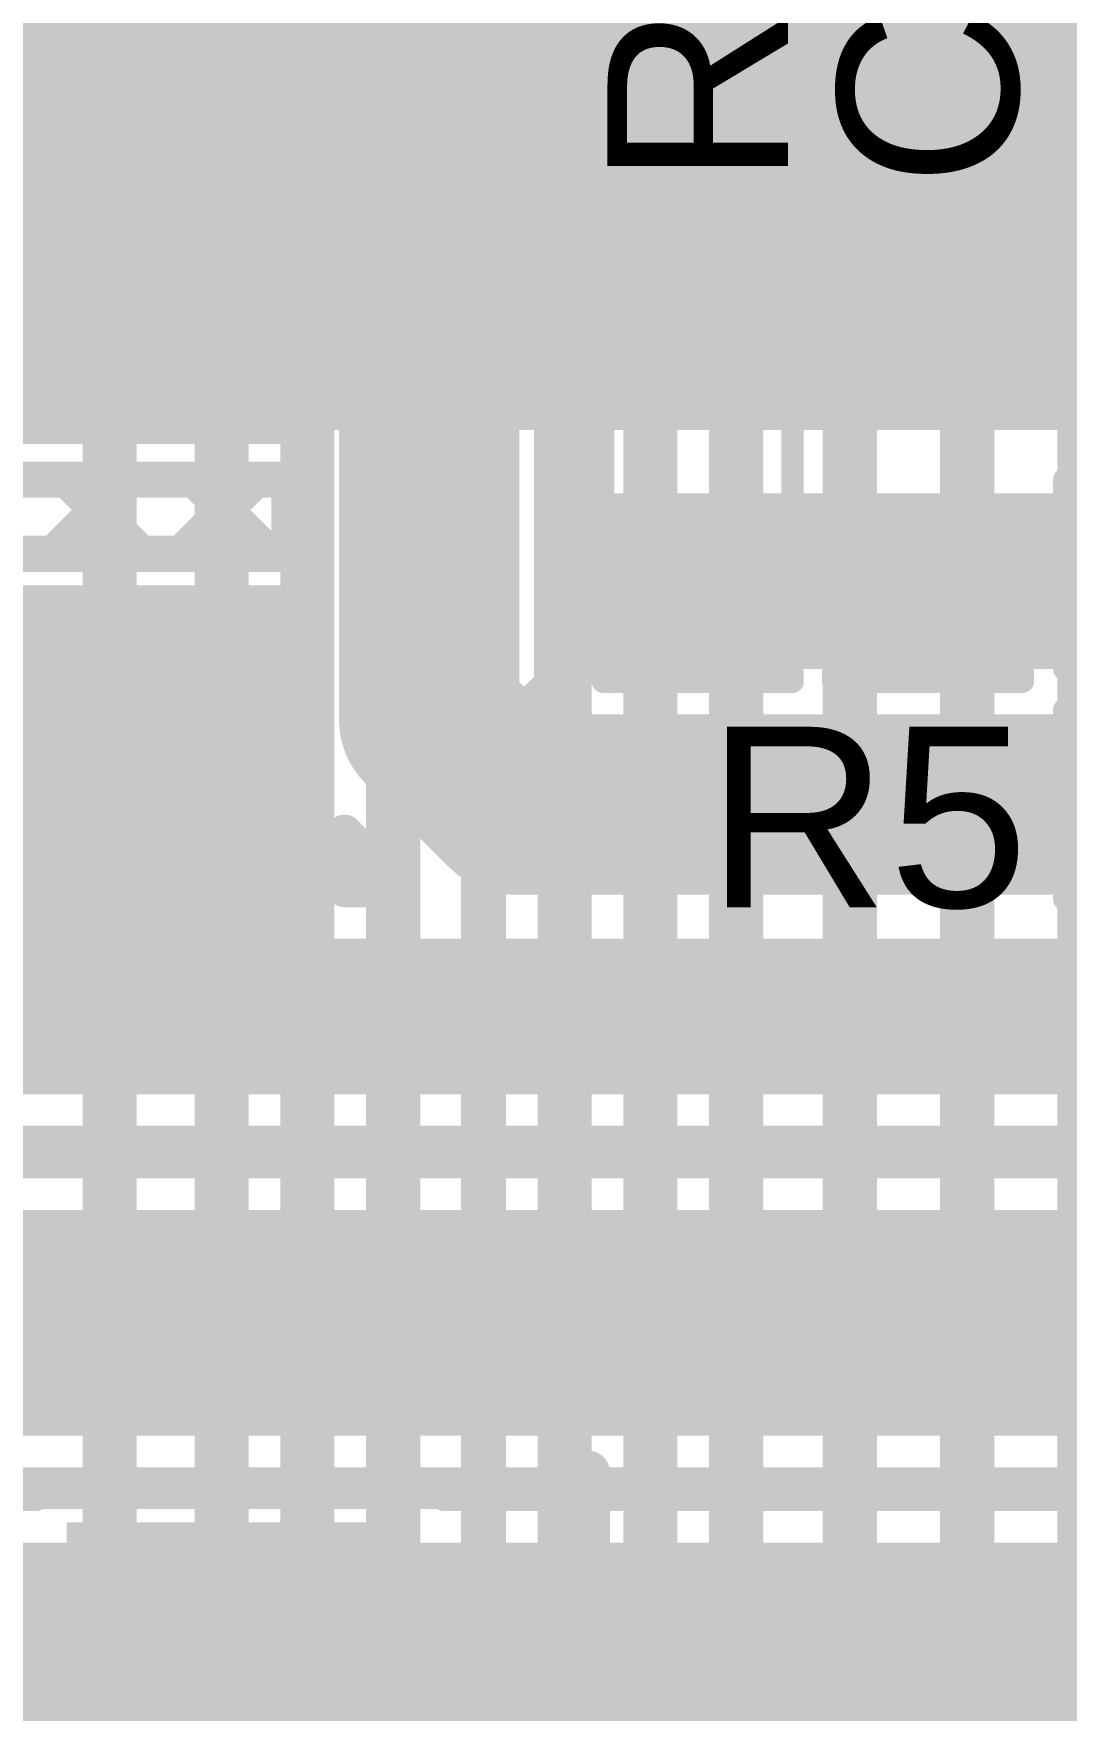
# Model space of a CAD drawing. Header units: millimetres. Extents: x 0 to 214, y 0 to 214.
# Drawn here: x 2.7201 to 2.949, y 1.6591 to 2.0308 of the extents above; entities that cross this region are included whole.
import ezdxf

# ---------------------------------------------------------------- set-up
doc = ezdxf.new("R2010")
doc.units = ezdxf.units.MM
doc.header["$MEASUREMENT"] = 0
for name, color, linetype in [('BottomLayer', 5, 'Continuous'), ('TopLayer', 1, 'Continuous'), ('TopOverlay', 2, 'Continuous'), ('TopPaste', 8, 'Continuous'), ('TopSolder', 216, 'Continuous')]:
    doc.layers.add(name, color=color, linetype=linetype)
doc.styles.add('Arial', font='', dxfattribs={"height": 0.2})
doc.styles.get('Arial').set_extended_font_data('Arial')

# ---------------------------------------------------------------- blocks, each defined once
blk = doc.blocks.new('RES_0603_238')
at = {"layer": 'TopLayer'}
for points in [[(-0.015, 0.0175), (-0.015, -0.0175), (-0.045, -0.0175), (-0.045, 0.0175)], [(0.045, 0.0175), (0.045, -0.0175), (0.015, -0.0175), (0.015, 0.0175)]]:
    blk.add_hatch(color=1, dxfattribs=at).paths.add_polyline_path(points)
at = {"layer": 'TopPaste'}
for points in [[(-0.015, 0.0175), (-0.015, -0.0175), (-0.045, -0.0175), (-0.045, 0.0175)], [(0.045, 0.0175), (0.045, -0.0175), (0.015, -0.0175), (0.015, 0.0175)]]:
    blk.add_hatch(color=8, dxfattribs=at).paths.add_polyline_path(points)
at = {"layer": 'TopSolder'}
for points in [[(-0.011, 0.0215), (-0.011, -0.0215), (-0.049, -0.0215), (-0.049, 0.0215)], [(0.049, 0.0215), (0.049, -0.0215), (0.011, -0.0215), (0.011, 0.0215)]]:
    blk.add_hatch(color=216, dxfattribs=at).paths.add_polyline_path(points)
at = {"layer": 'TopOverlay', "const_width": 0.005}
for points in [[(-0.049, -0.021), (-0.049, 0.021)], [(0.049, 0.021), (-0.049, 0.021)], [(0.049, -0.021), (0.049, 0.021)], [(0.049, -0.021), (-0.049, -0.021)]]:
    blk.add_lwpolyline(points, dxfattribs=at)
at = {"layer": 'TopOverlay', "const_width": 0.0025}
for points in [[(-0.05025, 0.021, 1), (-0.04775, 0.021, 1)], [(-0.05025, 0.021, 1), (-0.04775, 0.021, 1)], [(0.04775, 0.021, 1), (0.05025, 0.021, 1)], [(0.04775, 0.021, 1), (0.05025, 0.021, 1)], [(-0.05025, -0.021, 1), (-0.04775, -0.021, 1)], [(-0.05025, -0.021, 1), (-0.04775, -0.021, 1)], [(0.04775, -0.021, 1), (0.05025, -0.021, 1)], [(0.04775, -0.021, 1), (0.05025, -0.021, 1)]]:
    blk.add_lwpolyline(points, format="xyb", close=True, dxfattribs=at)
blk = doc.blocks.new('RES_0603_239')
at = {"layer": 'TopLayer'}
for points in [[(-0.015, 0.0175), (-0.015, -0.0175), (-0.045, -0.0175), (-0.045, 0.0175)], [(0.045, 0.0175), (0.045, -0.0175), (0.015, -0.0175), (0.015, 0.0175)]]:
    blk.add_hatch(color=1, dxfattribs=at).paths.add_polyline_path(points)
at = {"layer": 'TopPaste'}
for points in [[(-0.015, 0.0175), (-0.015, -0.0175), (-0.045, -0.0175), (-0.045, 0.0175)], [(0.045, 0.0175), (0.045, -0.0175), (0.015, -0.0175), (0.015, 0.0175)]]:
    blk.add_hatch(color=8, dxfattribs=at).paths.add_polyline_path(points)
at = {"layer": 'TopSolder'}
for points in [[(-0.011, 0.0215), (-0.011, -0.0215), (-0.049, -0.0215), (-0.049, 0.0215)], [(0.049, 0.0215), (0.049, -0.0215), (0.011, -0.0215), (0.011, 0.0215)]]:
    blk.add_hatch(color=216, dxfattribs=at).paths.add_polyline_path(points)
at = {"layer": 'TopOverlay', "const_width": 0.005}
for points in [[(-0.049, -0.021), (-0.049, 0.021)], [(-0.049, 0.021), (0.049, 0.021)], [(0.049, -0.021), (0.049, 0.021)], [(-0.049, -0.021), (0.049, -0.021)]]:
    blk.add_lwpolyline(points, dxfattribs=at)
at = {"layer": 'TopOverlay', "const_width": 0.0025}
for points in [[(-0.05025, 0.021, 1), (-0.04775, 0.021, 1)], [(-0.05025, 0.021, 1), (-0.04775, 0.021, 1)], [(0.04775, 0.021, 1), (0.05025, 0.021, 1)], [(0.04775, 0.021, 1), (0.05025, 0.021, 1)], [(-0.05025, -0.021, 1), (-0.04775, -0.021, 1)], [(-0.05025, -0.021, 1), (-0.04775, -0.021, 1)], [(0.04775, -0.021, 1), (0.05025, -0.021, 1)], [(0.04775, -0.021, 1), (0.05025, -0.021, 1)]]:
    blk.add_lwpolyline(points, format="xyb", close=True, dxfattribs=at)
blk = doc.blocks.new('C__0603_298')
at = {"layer": 'TopLayer'}
for points in [[(-0.015, 0.0175), (-0.015, -0.0175), (-0.045, -0.0175), (-0.045, 0.0175)], [(0.045, 0.0175), (0.045, -0.0175), (0.015, -0.0175), (0.015, 0.0175)]]:
    blk.add_hatch(color=1, dxfattribs=at).paths.add_polyline_path(points)
at = {"layer": 'TopPaste'}
for points in [[(-0.015, 0.0175), (-0.015, -0.0175), (-0.045, -0.0175), (-0.045, 0.0175)], [(0.045, 0.0175), (0.045, -0.0175), (0.015, -0.0175), (0.015, 0.0175)]]:
    blk.add_hatch(color=8, dxfattribs=at).paths.add_polyline_path(points)
at = {"layer": 'TopSolder'}
for points in [[(-0.0126378, 0.0198622), (-0.0126378, -0.0198622), (-0.0473622, -0.0198622), (-0.0473622, 0.0198622)], [(0.0473622, 0.0198622), (0.0473622, -0.0198622), (0.0126378, -0.0198622), (0.0126378, 0.0198622)]]:
    blk.add_hatch(color=216, dxfattribs=at).paths.add_polyline_path(points)
at = {"layer": 'TopOverlay', "const_width": 0.005}
for points in [[(-0.049, 0.021), (-0.049, -0.021)], [(-0.049, 0.021), (-0.018, 0.021)], [(0.018, 0.021), (0.049, 0.021)], [(0.049, 0.021), (0.049, -0.021)], [(-0.049, -0.021), (-0.018, -0.021)], [(0.018, -0.021), (0.049, -0.021)]]:
    blk.add_lwpolyline(points, dxfattribs=at)
at = {"layer": 'TopOverlay', "const_width": 0.0025}
for points in [[(-0.05025, 0.021, 1), (-0.04775, 0.021, 1)], [(-0.05025, 0.021, 1), (-0.04775, 0.021, 1)], [(-0.01925, 0.021, 1), (-0.01675, 0.021, 1)], [(0.01675, 0.021, 1), (0.01925, 0.021, 1)], [(0.04775, 0.021, 1), (0.05025, 0.021, 1)], [(0.04775, 0.021, 1), (0.05025, 0.021, 1)], [(-0.05025, -0.021, 1), (-0.04775, -0.021, 1)], [(-0.05025, -0.021, 1), (-0.04775, -0.021, 1)], [(-0.01925, -0.021, 1), (-0.01675, -0.021, 1)], [(0.01675, -0.021, 1), (0.01925, -0.021, 1)], [(0.04775, -0.021, 1), (0.05025, -0.021, 1)], [(0.04775, -0.021, 1), (0.05025, -0.021, 1)]]:
    blk.add_lwpolyline(points, format="xyb", close=True, dxfattribs=at)
blk = doc.blocks.new('VT1H471MI135000CE0_301')
at = {"layer": 'TopLayer'}
blk.add_hatch(color=1, dxfattribs=at).paths.add_polyline_path([(-0.3246069, 0.0344488), (-0.0805129, 0.0344488), (-0.0805129, -0.0344488), (-0.3246069, -0.0344488)])
at = {"layer": 'TopPaste'}
blk.add_hatch(color=8, dxfattribs=at).paths.add_polyline_path([(-0.3246069, 0.0344488), (-0.0805129, 0.0344488), (-0.0805129, -0.0344488), (-0.3246069, -0.0344488)])
at = {"layer": 'TopSolder'}
blk.add_hatch(color=216, dxfattribs=at).paths.add_polyline_path([(-0.3286069, 0.0384488), (-0.0765129, 0.0384488), (-0.0765129, -0.0384488), (-0.3286069, -0.0384488)])
at = {"layer": 'TopOverlay', "const_width": 0.01}
for points in [[(-0.3095599, 0.048), (-0.3095599, 0.108)], [(-0.2795599, 0.077), (-0.3395599, 0.077)]]:
    blk.add_lwpolyline(points, dxfattribs=at)
at = {"layer": 'TopOverlay', "const_width": 0.005}
for points in [[(-0.3120599, 0.108, 1), (-0.3070599, 0.108, 1)], [(-0.3420599, 0.077, 1), (-0.3370599, 0.077, 1)], [(-0.3120599, 0.048, 1), (-0.3070599, 0.048, 1)]]:
    blk.add_lwpolyline(points, format="xyb", close=True, dxfattribs=at)
blk = doc.blocks.new('C__0603_302')
at = {"layer": 'TopLayer'}
for points in [[(-0.015, 0.0175), (-0.015, -0.0175), (-0.045, -0.0175), (-0.045, 0.0175)], [(0.045, 0.0175), (0.045, -0.0175), (0.015, -0.0175), (0.015, 0.0175)]]:
    blk.add_hatch(color=1, dxfattribs=at).paths.add_polyline_path(points)
at = {"layer": 'TopPaste'}
for points in [[(-0.015, 0.0175), (-0.015, -0.0175), (-0.045, -0.0175), (-0.045, 0.0175)], [(0.045, 0.0175), (0.045, -0.0175), (0.015, -0.0175), (0.015, 0.0175)]]:
    blk.add_hatch(color=8, dxfattribs=at).paths.add_polyline_path(points)
at = {"layer": 'TopSolder'}
for points in [[(-0.0126378, 0.0198622), (-0.0126378, -0.0198622), (-0.0473622, -0.0198622), (-0.0473622, 0.0198622)], [(0.0473622, 0.0198622), (0.0473622, -0.0198622), (0.0126378, -0.0198622), (0.0126378, 0.0198622)]]:
    blk.add_hatch(color=216, dxfattribs=at).paths.add_polyline_path(points)
at = {"layer": 'TopOverlay', "const_width": 0.005}
for points in [[(-0.049, 0.021), (-0.049, -0.021)], [(-0.018, 0.021), (-0.049, 0.021)], [(0.049, 0.021), (0.018, 0.021)], [(0.049, 0.021), (0.049, -0.021)], [(-0.018, -0.021), (-0.049, -0.021)], [(0.049, -0.021), (0.018, -0.021)]]:
    blk.add_lwpolyline(points, dxfattribs=at)
at = {"layer": 'TopOverlay', "const_width": 0.0025}
for points in [[(-0.05025, 0.021, 1), (-0.04775, 0.021, 1)], [(-0.05025, 0.021, 1), (-0.04775, 0.021, 1)], [(-0.01925, 0.021, 1), (-0.01675, 0.021, 1)], [(0.01675, 0.021, 1), (0.01925, 0.021, 1)], [(0.04775, 0.021, 1), (0.05025, 0.021, 1)], [(0.04775, 0.021, 1), (0.05025, 0.021, 1)], [(-0.05025, -0.021, 1), (-0.04775, -0.021, 1)], [(-0.05025, -0.021, 1), (-0.04775, -0.021, 1)], [(-0.01925, -0.021, 1), (-0.01675, -0.021, 1)], [(0.01675, -0.021, 1), (0.01925, -0.021, 1)], [(0.04775, -0.021, 1), (0.05025, -0.021, 1)], [(0.04775, -0.021, 1), (0.05025, -0.021, 1)]]:
    blk.add_lwpolyline(points, format="xyb", close=True, dxfattribs=at)
blk = doc.blocks.new('RVT1E100M0405__303')
at = {"layer": 'TopLayer'}
for points in [[(-0.1220472, 0.03149605), (-0.019685, 0.03149605), (-0.019685, -0.03149605), (-0.1220472, -0.03149605)], [(0.0196851, 0.03149605), (0.1220473, 0.03149605), (0.1220473, -0.03149605), (0.0196851, -0.03149605)]]:
    blk.add_hatch(color=1, dxfattribs=at).paths.add_polyline_path(points)
at = {"layer": 'TopPaste'}
for points in [[(-0.1220472, 0.03149605), (-0.019685, 0.03149605), (-0.019685, -0.03149605), (-0.1220472, -0.03149605)], [(0.0196851, 0.03149605), (0.1220473, 0.03149605), (0.1220473, -0.03149605), (0.0196851, -0.03149605)]]:
    blk.add_hatch(color=8, dxfattribs=at).paths.add_polyline_path(points)
at = {"layer": 'TopSolder'}
for points in [[(-0.1260472, 0.03549605), (-0.015685, 0.03549605), (-0.015685, -0.03549605), (-0.1260472, -0.03549605)], [(0.0156851, 0.03549605), (0.1260473, 0.03549605), (0.1260473, -0.03549605), (0.0156851, -0.03549605)]]:
    blk.add_hatch(color=216, dxfattribs=at).paths.add_polyline_path(points)
at = {"layer": 'TopOverlay', "const_width": 0.005}
for points in [[(-0.037, 0.087), (-0.08325, 0.04075)], [(-0.037, 0.087), (0.085, 0.087)], [(0.085, 0.087), (0.085, 0.039)], [(-0.108, 0.065), (-0.108, 0.037)], [(-0.122, 0.051), (-0.094, 0.051)], [(-0.08325, 0.04075), (-0.08325, 0.035)], [(-0.08325, -0.035), (-0.08325, -0.04075)], [(0.085, -0.039), (0.085, -0.087)], [(-0.08325, -0.04075), (-0.037, -0.087)], [(-0.037, -0.087), (0.085, -0.087)]]:
    blk.add_lwpolyline(points, dxfattribs=at)
at = {"layer": 'TopOverlay', "const_width": 0.0025}
for points in [[(-0.03825, 0.087, 1), (-0.03575, 0.087, 1)], [(-0.03825, 0.087, 1), (-0.03575, 0.087, 1)], [(0.08375, 0.087, 1), (0.08625, 0.087, 1)], [(0.08375, 0.087, 1), (0.08625, 0.087, 1)], [(-0.10925, 0.065, 1), (-0.10675, 0.065, 1)], [(-0.12325, 0.051, 1), (-0.12075, 0.051, 1)], [(-0.09525, 0.051, 1), (-0.09275, 0.051, 1)], [(-0.0845, 0.04075, 1), (-0.082, 0.04075, 1)], [(-0.0845, 0.04075, 1), (-0.082, 0.04075, 1)], [(0.08375, 0.039, 1), (0.08625, 0.039, 1)], [(-0.10925, 0.037, 1), (-0.10675, 0.037, 1)], [(-0.0845, 0.035, 1), (-0.082, 0.035, 1)], [(-0.0845, -0.035, 1), (-0.082, -0.035, 1)], [(0.08375, -0.039, 1), (0.08625, -0.039, 1)], [(-0.0845, -0.04075, 1), (-0.082, -0.04075, 1)], [(-0.0845, -0.04075, 1), (-0.082, -0.04075, 1)], [(-0.03825, -0.087, 1), (-0.03575, -0.087, 1)], [(-0.03825, -0.087, 1), (-0.03575, -0.087, 1)], [(0.08375, -0.087, 1), (0.08625, -0.087, 1)], [(0.08375, -0.087, 1), (0.08625, -0.087, 1)]]:
    blk.add_lwpolyline(points, format="xyb", close=True, dxfattribs=at)

msp = doc.modelspace()

# ---------------------------------------------------------------- hatches: boundary and pattern name
at = {"layer": 'TopLayer'}
for points in [[(2.4538917, 1.9428774), (2.9827181, 1.9428774), (2.9827181, 2.0451254), (2.4538917, 2.0451254)], [(2.8347972, 1.8898774), (2.99, 1.8898774), (2.99, 1.9288774), (2.8347972, 1.9288774)], [(2.3505425, 1.7956687), (3.1832223, 1.7956687), (3.1832223, 1.8301175), (2.3505425, 1.8301175)], [(2.58, 1.404), (3.602, 1.404), (3.602, 1.6962592), (2.58, 1.6962592)]]:
    msp.add_hatch(color=1, dxfattribs=at).paths.add_polyline_path(points)

# ---------------------------------------------------------------- linework, layer by layer
at = {"layer": 'BottomLayer'}
for points, const_width in [([(2.953, 0.267), (2.953, 2.432)], 0.012), ([(2.901, 0.241), (2.901, 2.371)], 0.012), ([(2.875811, 0.230189), (2.875811, 2.3491892)], 0.012), ([(2.927, 0.2539999), (2.927, 2.338189)], 0.012), ([(2.8568109, 2.2892314), (2.856811, 0.241811)], 0.012), ([(2.837811, 0.433071), (2.837811, 2.2688629)], 0.012), ([(2.819811, 0.441941), (2.819811, 2.253189)], 0.01), ([(2.780811, 0.4606227), (2.780811, 2.2415442)], 0.012), ([(2.761811, 0.4684927), (2.761811, 2.2336742)], 0.012), ([(2.799811, 0.448811), (2.799811, 2.229)], 0.012), ([(2.7369999, 2.2056986), (2.737, 0.4705517)], 0.012)]:
    msp.add_lwpolyline(points, dxfattribs=dict(at, const_width=const_width))
at = {"layer": 'TopLayer'}
for points, const_width in [([(2.7183049, 1.9940014), (2.7417694, 1.9705369)], 0.04), ([(2.7417694, 1.9705369), (2.7512802, 1.9705369)], 0.04), ([(2.7512802, 1.9705369), (2.7580209, 1.9637962)], 0.04), ([(2.8077972, 1.9586293), (2.8151122, 1.9659443)], 0.04), ([(2.8077972, 1.8786937), (2.8077972, 1.9586293)], 0.04), ([(2.4428917, 1.9318774), (2.7767972, 1.9318774)], 0.008), ([(2.7245283, 1.9154261), (2.7409796, 1.9318774)], 0.008), ([(2.7275566, 1.9318774), (2.7440079, 1.9154261)], 0.008), ([(2.7528126, 1.9154261), (2.7692639, 1.9318774)], 0.008), ([(2.7558409, 1.9318774), (2.7722922, 1.9154261)], 0.008), ([(2.7767972, 1.9154261), (2.7767972, 1.9318774)], 0.008), ([(2.7040287, 1.9154261), (2.7767972, 1.9154261)], 0.008), ([(2.8077972, 1.8786937), (2.8265994, 1.8598915)], 0.04), ([(2.8265994, 1.8598915), (2.9655562, 1.8598915)], 0.04), ([(2.7890209, 1.8536294), (2.8015328, 1.8411175)], 0.008), ([(2.7890209, 1.8411175), (2.7890209, 1.8536294)], 0.008), ([(2.7916412, 1.8411175), (2.796587, 1.8460633)], 0.008), ([(2.7890209, 1.8411175), (2.8015328, 1.8411175)], 0.008), ([(2.5562418, 1.7846687), (3.188561, 1.7846687)], 0.008), ([(2.7315238, 1.7810001), (2.7351924, 1.7846687)], 0.008), ([(2.7333438, 1.7846687), (2.7370124, 1.7810001)], 0.008), ([(2.7598081, 1.7810001), (2.7634767, 1.7846687)], 0.008), ([(2.7616281, 1.7846687), (2.7652967, 1.7810001)], 0.008), ([(2.7880924, 1.7810001), (2.791761, 1.7846687)], 0.008), ([(2.7899124, 1.7846687), (2.793581, 1.7810001)], 0.008), ([(2.8163767, 1.7810001), (2.8200453, 1.7846687)], 0.008), ([(2.8181967, 1.7846687), (2.8218653, 1.7810001)], 0.008), ([(2.844661, 1.7810001), (2.8483296, 1.7846687)], 0.008), ([(2.846481, 1.7846687), (2.8501496, 1.7810001)], 0.008), ([(2.8729453, 1.7810001), (2.8766139, 1.7846687)], 0.008), ([(2.8747653, 1.7846687), (2.8784339, 1.7810001)], 0.008), ([(2.9012296, 1.7810001), (2.9048982, 1.7846687)], 0.008), ([(2.9030496, 1.7846687), (2.9067182, 1.7810001)], 0.008), ([(2.9295139, 1.7810001), (2.9331825, 1.7846687)], 0.008), ([(2.9313339, 1.7846687), (2.9350025, 1.7810001)], 0.008), ([(2.5635812, 1.7810001), (3.188561, 1.7810001)], 0.008), ([(2.5450001, 1.7450001), (3.223, 1.7450001)], 0.05), ([(2.5635815, 1.7090001), (3.2004186, 1.7090001)], 0.008), ([(2.569, 1.7072592), (2.7204426, 1.7072592)], 0.008), ([(2.7204426, 1.7077652), (2.8113402, 1.7077652)], 0.008), ([(2.8113402, 1.7072592), (3.2034669, 1.7072592)], 0.008)]:
    msp.add_lwpolyline(points, dxfattribs=dict(at, const_width=const_width))
for points, const_width in [([(2.7083049, 1.9940014, 1), (2.7283049, 1.9940014, 1)], 0.02), ([(2.7317694, 1.9705369, 1), (2.7517694, 1.9705369, 1)], 0.02), ([(2.7317694, 1.9705369, 1), (2.7517694, 1.9705369, 1)], 0.02), ([(2.7412802, 1.9705369, 1), (2.7612802, 1.9705369, 1)], 0.02), ([(2.7412802, 1.9705369, 1), (2.7612802, 1.9705369, 1)], 0.02), ([(2.8051122, 1.9659443, 1), (2.8251122, 1.9659443, 1)], 0.02), ([(2.7480209, 1.9637962, 1), (2.7680209, 1.9637962, 1)], 0.02), ([(2.7977972, 1.9586293, 1), (2.8177972, 1.9586293, 1)], 0.02), ([(2.7977972, 1.9586293, 1), (2.8177972, 1.9586293, 1)], 0.02), ([(2.7255566, 1.9318774, 1), (2.7295566, 1.9318774, 1)], 0.004), ([(2.7389796, 1.9318774, 1), (2.7429796, 1.9318774, 1)], 0.004), ([(2.7538409, 1.9318774, 1), (2.7578409, 1.9318774, 1)], 0.004), ([(2.7672639, 1.9318774, 1), (2.7712639, 1.9318774, 1)], 0.004), ([(2.7747972, 1.9318774, 1), (2.7787972, 1.9318774, 1)], 0.004), ([(2.7747972, 1.9318774, 1), (2.7787972, 1.9318774, 1)], 0.004), ([(2.7225283, 1.9154261, 1), (2.7265283, 1.9154261, 1)], 0.004), ([(2.7420079, 1.9154261, 1), (2.7460079, 1.9154261, 1)], 0.004), ([(2.7508126, 1.9154261, 1), (2.7548126, 1.9154261, 1)], 0.004), ([(2.7702922, 1.9154261, 1), (2.7742922, 1.9154261, 1)], 0.004), ([(2.7747972, 1.9154261, 1), (2.7787972, 1.9154261, 1)], 0.004), ([(2.7747972, 1.9154261, 1), (2.7787972, 1.9154261, 1)], 0.004), ([(2.7977972, 1.8786937, 1), (2.8177972, 1.8786937, 1)], 0.02), ([(2.7977972, 1.8786937, 1), (2.8177972, 1.8786937, 1)], 0.02), ([(2.8165994, 1.8598915, 1), (2.8365994, 1.8598915, 1)], 0.02), ([(2.8165994, 1.8598915, 1), (2.8365994, 1.8598915, 1)], 0.02), ([(2.9555562, 1.8598915, 1), (2.9755562, 1.8598915, 1)], 0.02), ([(2.7870209, 1.8536294, 1), (2.7910209, 1.8536294, 1)], 0.004), ([(2.7870209, 1.8536294, 1), (2.7910209, 1.8536294, 1)], 0.004), ([(2.794587, 1.8460633, 1), (2.798587, 1.8460633, 1)], 0.004), ([(2.7870209, 1.8411175, 1), (2.7910209, 1.8411175, 1)], 0.004), ([(2.7870209, 1.8411175, 1), (2.7910209, 1.8411175, 1)], 0.004), ([(2.7896412, 1.8411175, 1), (2.7936412, 1.8411175, 1)], 0.004), ([(2.7995328, 1.8411175, 1), (2.8035328, 1.8411175, 1)], 0.004), ([(2.7995328, 1.8411175, 1), (2.8035328, 1.8411175, 1)], 0.004), ([(2.7313438, 1.7846687, 1), (2.7353438, 1.7846687, 1)], 0.004), ([(2.7331924, 1.7846687, 1), (2.7371924, 1.7846687, 1)], 0.004), ([(2.7596281, 1.7846687, 1), (2.7636281, 1.7846687, 1)], 0.004), ([(2.7614767, 1.7846687, 1), (2.7654767, 1.7846687, 1)], 0.004), ([(2.7879124, 1.7846687, 1), (2.7919124, 1.7846687, 1)], 0.004), ([(2.789761, 1.7846687, 1), (2.793761, 1.7846687, 1)], 0.004), ([(2.8161967, 1.7846687, 1), (2.8201967, 1.7846687, 1)], 0.004), ([(2.8180453, 1.7846687, 1), (2.8220453, 1.7846687, 1)], 0.004), ([(2.844481, 1.7846687, 1), (2.848481, 1.7846687, 1)], 0.004), ([(2.8463296, 1.7846687, 1), (2.8503296, 1.7846687, 1)], 0.004), ([(2.8727653, 1.7846687, 1), (2.8767653, 1.7846687, 1)], 0.004), ([(2.8746139, 1.7846687, 1), (2.8786139, 1.7846687, 1)], 0.004), ([(2.9010496, 1.7846687, 1), (2.9050496, 1.7846687, 1)], 0.004), ([(2.9028982, 1.7846687, 1), (2.9068982, 1.7846687, 1)], 0.004), ([(2.9293339, 1.7846687, 1), (2.9333339, 1.7846687, 1)], 0.004), ([(2.9311825, 1.7846687, 1), (2.9351825, 1.7846687, 1)], 0.004), ([(2.7295238, 1.7810001, 1), (2.7335238, 1.7810001, 1)], 0.004), ([(2.7350124, 1.7810001, 1), (2.7390124, 1.7810001, 1)], 0.004), ([(2.7578081, 1.7810001, 1), (2.7618081, 1.7810001, 1)], 0.004), ([(2.7632967, 1.7810001, 1), (2.7672967, 1.7810001, 1)], 0.004), ([(2.7860924, 1.7810001, 1), (2.7900924, 1.7810001, 1)], 0.004), ([(2.791581, 1.7810001, 1), (2.795581, 1.7810001, 1)], 0.004), ([(2.8143767, 1.7810001, 1), (2.8183767, 1.7810001, 1)], 0.004), ([(2.8198653, 1.7810001, 1), (2.8238653, 1.7810001, 1)], 0.004), ([(2.842661, 1.7810001, 1), (2.846661, 1.7810001, 1)], 0.004), ([(2.8481496, 1.7810001, 1), (2.8521496, 1.7810001, 1)], 0.004), ([(2.8709453, 1.7810001, 1), (2.8749453, 1.7810001, 1)], 0.004), ([(2.8764339, 1.7810001, 1), (2.8804339, 1.7810001, 1)], 0.004), ([(2.8992296, 1.7810001, 1), (2.9032296, 1.7810001, 1)], 0.004), ([(2.9047182, 1.7810001, 1), (2.9087182, 1.7810001, 1)], 0.004), ([(2.9275139, 1.7810001, 1), (2.9315139, 1.7810001, 1)], 0.004), ([(2.9330025, 1.7810001, 1), (2.9370025, 1.7810001, 1)], 0.004), ([(2.7184426, 1.7077652, 1), (2.7224426, 1.7077652, 1)], 0.004), ([(2.7184426, 1.7072592, 1), (2.7224426, 1.7072592, 1)], 0.004), ([(2.8093402, 1.7077652, 1), (2.8133402, 1.7077652, 1)], 0.004), ([(2.8093402, 1.7072592, 1), (2.8133402, 1.7072592, 1)], 0.004)]:
    msp.add_lwpolyline(points, format="xyb", close=True, dxfattribs=dict(at, const_width=const_width))

# ---------------------------------------------------------------- block references
for name, p, rotation in [('RVT1E100M0405__303', (2.7465248, 1.9241111), 90), ('RES_0603_238', (2.8673052, 1.9361111), 270), ('C__0603_298', (2.9183052, 1.9361111), 90), ('C__0603_302', (2.9975248, 1.8598915), 180), ('VT1H471MI135000CE0_301', (2.7658914, 1.3721583), 270)]:
    msp.add_blockref(name, p, dxfattribs=dict(rotation=rotation))
msp.add_blockref('RES_0603_239', (2.9975248, 1.9108915))

# ---------------------------------------------------------------- texts
at = {"layer": 'TopOverlay', "style": 'Arial'}
for s, p in [('C11', (2.9382987, 1.9967918)), ('R7', (2.8872987, 1.9967886))]:
    msp.add_text(s, height=0.04, rotation=90, dxfattribs=at).set_placement(p)
msp.add_text('R5', height=0.04, dxfattribs=at).set_placement((2.8692023, 1.8371176))

doc.saveas('drawing.dxf')
